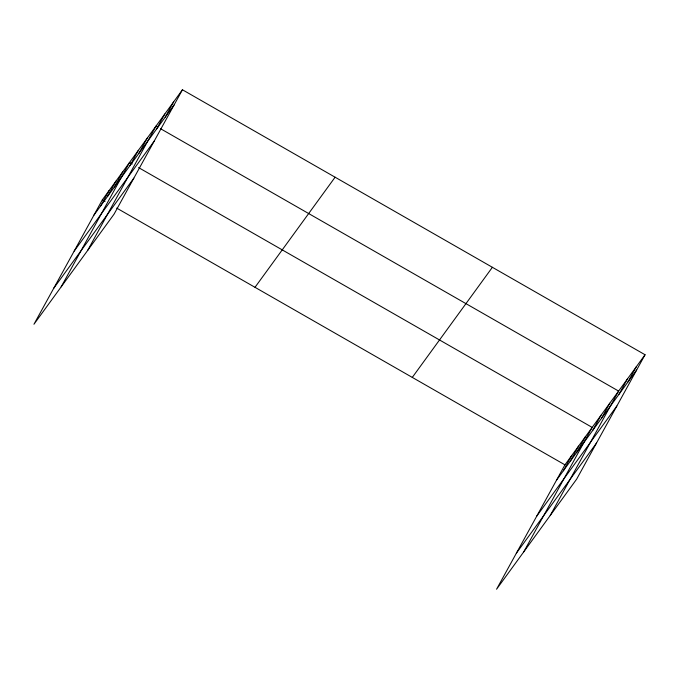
<?xml version="1.0" encoding="UTF-8"?>
<svg xmlns="http://www.w3.org/2000/svg" width="679" height="679" viewBox="0 0 679 679"><rect width="100%" height="100%" fill="white"/><g stroke="black" fill="none" stroke-linecap="round" stroke-linejoin="round"><path stroke-width="1.02" d="M182.439 89.764L102.334 199.864L33.95 324.256L114.055 214.157L182.439 89.764L645.05 354.744L576.666 479.136L496.561 589.236L564.945 464.843L645.05 354.744M100.747 205.788L109.141 190.51M107.554 196.426L115.956 181.149M114.361 187.065L122.763 171.795M61.186 286.827L129.57 162.434L132.261 163.978M129.986 165.6L138.38 150.322M138.796 153.488L147.19 138.21M87.616 250.492L156 126.099L157.8 127.126M156.416 129.265L164.819 113.987M165.226 117.153L173.629 101.875M563.358 470.759L571.752 455.482M570.165 461.406L578.567 446.128M576.972 452.044L585.374 436.767M523.798 551.798L592.181 427.405L138.55 167.577M592.597 430.571L600.991 415.293M601.407 418.459L609.801 403.19M550.228 515.463L618.62 391.079L160.49 128.671M619.027 394.236L627.43 378.967M627.837 382.124L636.24 366.855M93.94 215.141L174.036 105.041M74.138 251.154L154.243 141.045M53.743 288.252L133.848 178.144M254.998 287.31L335.103 177.211M412.289 377.405L492.385 267.297M556.551 480.121L636.656 370.021M536.75 516.125L616.855 406.025M516.354 553.224L596.459 443.124M102.334 199.864L105.033 201.408M116.703 208.097L564.945 464.843"/></g></svg>
